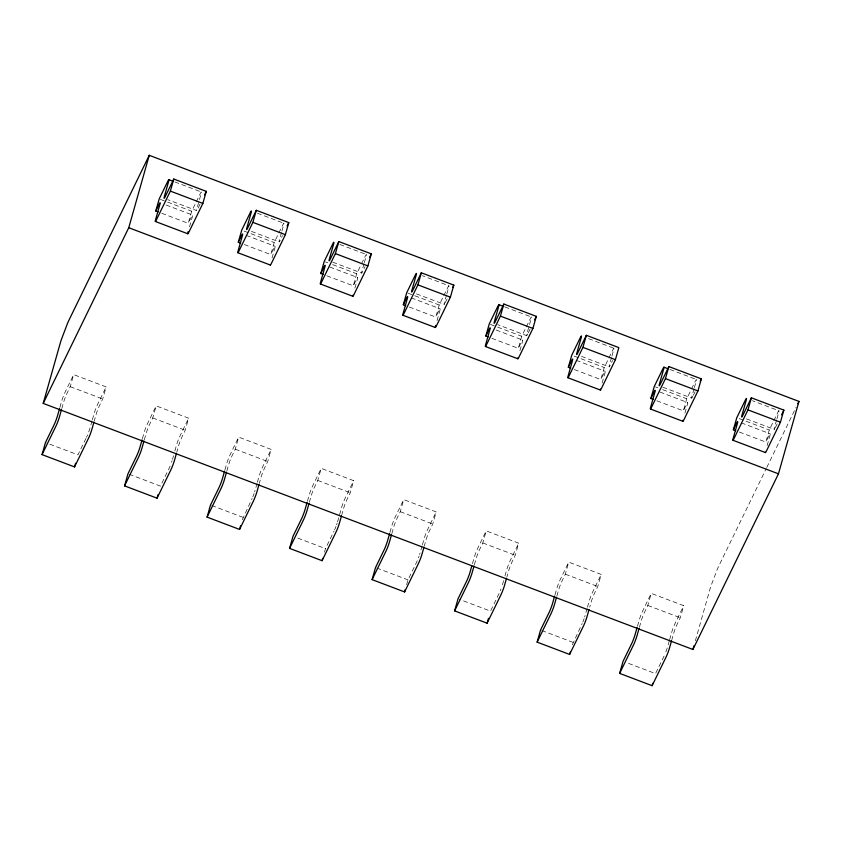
<?xml version="1.0" encoding="UTF-8"?>
<svg xmlns="http://www.w3.org/2000/svg" width="841" height="841" viewBox="0 0 841 841"><rect width="100%" height="100%" fill="white"/><g stroke="black" fill="none" stroke-linecap="round" stroke-linejoin="round"><path stroke-width="0.63" stroke-dasharray="4.21 3.15" d="M59.9 407.38L61.593 401.399A6.98 0.62 -69.3 0 1 65.093 392.179L73.651 374.613L106.134 386.913L102.718 398.981L99.511 405.572A6.98 0.62 -69.3 0 0 96.011 414.792L94.297 420.826M61.813 408.516L63.517 402.482A6.98 0.62 -69.3 0 1 67.028 393.262L70.234 386.681L73.651 374.613M92.047 420.878L90.008 428.058A6.98 0.62 -69.3 0 1 86.507 437.288M92.384 419.68L94.076 413.698A6.98 0.62 -69.3 0 1 97.577 404.479L106.134 386.913M161.798 213.288L188.268 223.317L191.685 211.238L195.68 203.049M189.519 226.818L192.253 217.157A6.98 0.62 -69.3 0 0 191.475 216.726L188.268 223.317M142.413 438.634L144.105 432.652A6.98 0.62 -69.3 0 1 147.606 423.433L156.163 405.867L188.647 418.166L185.23 430.235L182.024 436.826A6.98 0.62 -69.3 0 0 178.523 446.045L176.81 452.08M144.326 439.769L146.029 433.735A6.98 0.62 -69.3 0 1 149.54 424.516L152.747 417.935L156.163 405.867M172.521 459.312L173.54 455.727M174.896 450.934L176.589 444.952A6.98 0.62 -69.3 0 1 180.09 435.733L188.647 418.166M244.311 244.542L270.781 254.571L274.198 242.492L282.755 224.925A6.98 0.62 -69.3 0 1 283.522 225.367L281.83 231.349M272.032 258.071L274.765 248.41A6.98 0.62 -69.3 0 0 273.987 247.979L270.781 254.571M281.493 232.547L279.464 239.727A6.98 0.62 -69.3 0 0 280.232 240.169L282.513 235.48M224.925 469.888L226.618 463.906A6.98 0.62 -69.3 0 1 230.119 454.687L238.676 437.12L271.159 449.42L267.743 461.488L264.537 468.08A6.98 0.62 -69.3 0 0 261.036 477.299L259.322 483.333M226.839 471.023L228.542 464.989A6.98 0.62 -69.3 0 1 232.053 455.769L235.259 449.189L238.676 437.12M242.292 519.77L251.533 499.785A6.98 0.62 -69.3 0 0 252.132 498.492M257.073 483.386L255.033 490.566A6.98 0.62 -69.3 0 1 254.613 491.974M257.409 482.187L259.102 476.206A6.98 0.62 -69.3 0 1 262.602 466.986L271.159 449.42M326.823 275.795L353.294 285.814L356.71 273.745L360.705 265.556M354.881 288.116L357.278 279.664A6.98 0.62 -69.3 0 0 356.5 279.233L353.294 285.814M364.006 263.801L361.977 270.981A6.98 0.62 -69.3 0 0 362.744 271.422L365.026 266.734M364.342 262.602L366.035 256.621A6.98 0.62 -69.3 0 0 365.267 256.179L361.273 264.379M307.438 501.141L309.131 495.16A6.98 0.62 -69.3 0 1 312.631 485.94L321.188 468.363L353.672 480.674L350.255 492.742L347.049 499.333A6.98 0.62 -69.3 0 0 343.548 508.553L341.835 514.587M309.351 502.277L311.054 496.243A6.98 0.62 -69.3 0 1 314.566 487.023L317.772 480.442L321.188 468.363M324.468 552.232L325.488 548.605L334.045 531.039M337.546 521.819L341.614 507.459A6.98 0.62 -69.3 0 1 345.115 498.24L353.672 480.674M409.336 307.049L435.806 317.068L439.223 304.999L443.218 296.799M437.057 320.579L439.79 310.918A6.98 0.62 -69.3 0 0 439.013 310.487L435.806 317.068M446.518 295.054L444.49 302.234A6.98 0.62 -69.3 0 0 444.752 303.643M446.855 293.856L448.547 287.874A6.98 0.62 -69.3 0 0 448.947 286.045M389.951 532.395L391.643 526.413A6.98 0.62 -69.3 0 1 395.144 517.183L403.701 499.617L436.185 511.927L432.768 523.996L429.562 530.587A6.98 0.62 -69.3 0 0 426.061 539.806L424.348 545.841M391.864 533.53L393.567 527.496A6.98 0.62 -69.3 0 1 397.078 518.277L400.284 511.696L403.701 499.617M406.634 584.695L408.001 579.859L416.558 562.293A6.98 0.62 -69.3 0 0 419.091 556.08M422.087 545.893L420.058 553.073A6.98 0.62 -69.3 0 1 419.638 554.471M422.434 544.695L424.127 538.713A6.98 0.62 -69.3 0 1 427.627 529.494L436.185 511.927M491.848 338.303L518.319 348.321L521.735 336.253L525.73 328.053M519.906 350.623L522.303 342.171A6.98 0.62 -69.3 0 0 521.525 341.74L518.319 348.321M472.463 563.649L474.156 557.657A6.98 0.62 -69.3 0 1 477.656 548.437L486.214 530.871L518.697 543.181L515.281 555.249L512.074 561.841A6.98 0.62 -69.3 0 0 508.574 571.06L506.86 577.094M474.377 564.784L476.08 558.75A6.98 0.62 -69.3 0 1 479.591 549.53L482.797 542.95L486.214 530.871M503.591 580.742L502.571 584.327A6.98 0.62 -69.3 0 1 501.604 587.333M504.947 575.948L506.639 569.967A6.98 0.62 -69.3 0 1 510.14 560.747L518.697 543.181M574.361 369.556L600.831 379.575L604.248 367.506L612.805 349.94A6.98 0.62 -69.3 0 1 613.573 350.382L611.88 356.363M602.082 383.086L604.816 373.425A6.98 0.62 -69.3 0 0 604.038 372.994L600.831 379.575M611.544 357.562L609.504 364.742A6.98 0.62 -69.3 0 0 610.282 365.173L612.563 360.495M554.976 594.902L556.668 588.91A6.98 0.62 -69.3 0 1 560.169 579.691L568.726 562.124L601.21 574.435L597.793 586.503L594.587 593.094A6.98 0.62 -69.3 0 0 591.086 602.314L589.72 607.139M556.889 596.038L558.592 590.004A6.98 0.62 -69.3 0 1 562.103 580.784L565.31 574.193L568.726 562.124M572.343 644.784L581.583 624.8A6.98 0.62 -69.3 0 0 582.182 623.496M587.113 608.4L585.084 615.58A6.98 0.62 -69.3 0 1 584.663 616.979M587.46 607.202L589.152 601.22A6.98 0.62 -69.3 0 1 592.653 592.001L601.21 574.435M656.874 400.81L683.344 410.829L686.761 398.76L690.755 390.56M684.931 413.131L687.328 404.679A6.98 0.62 -69.3 0 0 686.55 404.248L683.344 410.829M694.056 388.815L692.017 395.995A6.98 0.62 -69.3 0 0 692.795 396.426M694.393 387.617L696.085 381.635A6.98 0.62 -69.3 0 0 695.318 381.194L691.323 389.394M637.489 626.156L639.181 620.164A6.98 0.62 -69.3 0 1 642.682 610.944L651.239 593.378L683.722 605.688L680.306 617.757L677.1 624.348A6.98 0.62 -69.3 0 0 673.599 633.567L671.885 639.602M639.402 627.291L641.105 621.257A6.98 0.62 -69.3 0 1 644.616 612.038L647.822 605.446L651.239 593.378M669.289 640.853L667.596 646.834A6.98 0.62 -69.3 0 1 664.695 654.75M669.625 639.654L671.665 632.474A6.98 0.62 -69.3 0 1 675.165 623.255L683.722 605.688M695.36 640.8L710.098 588.721A6.98 0.62 -69.3 0 1 711.696 584.022L716.648 570.986A6.98 0.62 -69.3 0 1 718.561 566.466L766.225 468.605M739.386 432.064L765.857 442.082L769.273 430.014L773.268 421.814M767.108 445.593L769.841 435.932A6.98 0.62 -69.3 0 0 769.063 435.501L765.857 442.082M776.569 420.069L774.529 427.249A6.98 0.62 -69.3 0 0 774.803 428.658M776.905 418.871L778.598 412.889A6.98 0.62 -69.3 0 0 778.997 411.06M196.247 201.872L200.242 193.672A6.98 0.62 -69.3 0 1 201.01 194.113L196.952 208.473A6.98 0.62 -69.3 0 0 196.605 210.607L167.727 199.664M85.94 438.455L77.95 454.855L46.665 442.997M200 204.226L197.719 208.915A6.98 0.62 -69.3 0 1 196.836 210.46M443.785 295.633L447.78 287.433A6.98 0.62 -69.3 0 1 448.884 285.74L422.424 275.722M445.257 302.676L447.538 297.987M526.298 326.886L530.293 318.686A6.98 0.62 -69.3 0 1 531.06 319.128L526.992 333.488A6.98 0.62 -69.3 0 0 526.655 335.612L497.777 324.679M528.337 332.752L530.051 329.241M499.07 593.546L490.513 611.113L459.228 599.265M693.362 395.259L695.076 391.748M773.836 420.647L777.83 412.447A6.98 0.62 -69.3 0 1 778.934 410.755L752.464 400.726M664.096 656.054L655.538 673.62L627.87 663.139M775.307 427.68L777.589 423.002M766.792 467.428L796.08 407.286M174.886 181.961L201.346 191.979M257.399 213.215L283.859 223.233M339.911 244.468L366.371 254.487M504.936 306.976L531.396 316.994M588.647 338.681L613.909 348.248M669.962 369.483L696.422 379.501M251.448 231.38L279.117 241.861M332.752 262.171L361.63 273.115M416.474 293.877L444.143 304.358M581.499 356.384L609.168 366.865M662.803 387.186L691.68 398.119M746.524 418.892L774.193 429.373M160.4 199.391L166.413 201.672M167.622 202.124L191.685 211.238M244.121 231.107L274.198 242.492M325.425 261.898L327.832 262.812M332.647 264.631L356.71 273.745M407.938 293.152L439.223 304.999M490.45 324.405L496.463 326.686M497.672 327.138L521.735 336.253M574.172 356.111L604.248 367.506M655.475 386.913L657.883 387.827M662.697 389.646L686.761 398.76M739.197 418.618L769.273 430.014M166.119 205.004L192.589 215.033M246.224 235.354L275.102 246.287M329.945 267.06L357.614 277.541M411.249 297.851L440.127 308.794M496.169 330.019L522.639 340.048M576.274 360.358L605.152 371.301M659.996 392.074L687.665 402.555M741.299 422.865L770.177 433.809M70.234 386.681L102.718 398.981M152.747 417.935L185.23 430.235M235.259 449.189L267.743 461.488M317.772 480.442L350.255 492.742M400.284 511.696L432.768 523.996M482.797 542.95L515.281 555.249M565.31 574.193L597.793 586.503M647.822 605.446L680.306 617.757M129.178 474.25L160.463 486.109L169.02 468.532A6.98 0.62 -69.3 0 0 170.933 464.022M211.69 505.504L242.975 517.352M297.819 538.124L325.488 548.605M376.715 568.011L408.001 579.859M541.741 630.519L573.026 642.366M527.77 333.93A6.98 0.62 -69.3 0 1 526.886 335.475M172.1 460.721A6.98 0.62 -69.3 0 1 171.553 462.319M254.066 493.572A6.98 0.62 -69.3 0 1 252.784 496.947M337.125 523.218A6.98 0.62 -69.3 0 1 336.579 524.826M335.958 526.519A6.98 0.62 -69.3 0 1 334.644 529.746M500.984 589.026A6.98 0.62 -69.3 0 1 500.321 590.708M584.117 618.587A6.98 0.62 -69.3 0 1 582.834 621.962"/><path stroke-width="1.26" d="M43.206 403.396L60.394 342.634A6.98 0.62 -69.3 0 1 61.992 337.935L66.944 324.899A6.98 0.62 -69.3 0 1 68.857 320.379L149.246 155.312L798.95 401.399L778.461 473.819L692.91 649.483L43.206 403.396L128.757 227.722L149.246 155.312M93.961 422.035L91.911 429.278A6.98 0.62 -69.3 0 1 88.4 438.497L74.534 466.923L42.05 454.613L45.467 442.545L54.024 424.978A6.98 0.62 -69.3 0 0 57.524 415.759L59.553 408.579M61.477 409.725L59.427 416.968A6.98 0.62 -69.3 0 1 55.916 426.187L42.05 454.613M74.534 466.923L75.564 463.296M158.192 211.921L155.785 211.007L159.201 198.939L167.758 181.372A6.98 0.62 -69.3 0 1 168.526 181.803L164.458 196.174A6.98 0.62 -69.3 0 0 165.235 196.605L173.793 179.038L206.276 191.349L202.86 203.417L188.92 232.084A6.98 0.62 -69.3 0 1 187.753 233.472M155.785 211.007L158.991 204.416A6.98 0.62 -69.3 0 1 159.769 204.857L155.669 219.343A6.98 0.62 -69.3 0 0 156.437 219.774L170.376 191.107L173.793 179.038M176.473 453.288L174.423 460.532A6.98 0.62 -69.3 0 1 170.912 469.751L157.046 498.177L124.563 485.867L127.979 473.798L136.536 456.232A6.98 0.62 -69.3 0 0 140.037 447.013L142.066 439.832M143.979 440.978L141.94 448.221A6.98 0.62 -69.3 0 1 138.429 457.441L124.563 485.867M157.046 498.177L158.076 494.55M240.705 243.175L238.297 242.261L241.714 230.192L250.271 212.626A6.98 0.62 -69.3 0 1 251.039 213.057L246.97 227.427A6.98 0.62 -69.3 0 0 247.748 227.858L256.305 210.292L288.789 222.602L285.372 234.671L271.433 263.338A6.98 0.62 -69.3 0 1 270.266 264.726M238.297 242.261L241.504 235.669A6.98 0.62 -69.3 0 1 242.282 236.111L238.182 250.597A6.98 0.62 -69.3 0 0 238.949 251.028L252.889 222.36L256.305 210.292M258.986 484.542L256.936 491.785A6.98 0.62 -69.3 0 1 253.425 501.005L239.559 529.431L207.075 517.12L210.492 505.052L219.049 487.486A6.98 0.62 -69.3 0 0 222.55 478.266L224.579 471.086M226.492 472.232L224.452 479.475A6.98 0.62 -69.3 0 1 220.941 488.695L207.075 517.12M239.559 529.431L240.589 525.804M323.217 274.429L320.81 273.514L324.227 261.446L332.784 243.879A6.98 0.62 -69.3 0 1 333.551 244.311L329.483 258.681A6.98 0.62 -69.3 0 0 330.261 259.112L338.818 241.546L371.301 253.856L367.885 265.924L353.945 294.592A6.98 0.62 -69.3 0 1 352.894 295.254M320.81 273.514L324.016 266.923A6.98 0.62 -69.3 0 1 324.784 267.364L320.694 281.851A6.98 0.62 -69.3 0 0 321.462 282.282L335.401 253.614L338.818 241.546M341.499 515.796L339.449 523.028A6.98 0.62 -69.3 0 1 335.937 532.258L322.071 560.684L289.588 548.374L293.004 536.306L301.562 518.739A6.98 0.62 -69.3 0 0 305.062 509.52L307.091 502.34M309.004 503.486L306.965 510.729A6.98 0.62 -69.3 0 1 303.454 519.948L289.588 548.374M322.071 560.684L322.755 558.266M405.73 305.682L403.323 304.768L406.739 292.7L415.286 275.133A6.98 0.62 -69.3 0 1 416.064 275.564L411.995 289.935A6.98 0.62 -69.3 0 0 412.773 290.366L421.33 272.799L453.814 285.11L450.398 297.178L436.458 325.845A6.98 0.62 -69.3 0 1 435.691 325.404M403.323 304.768L406.529 298.177A6.98 0.62 -69.3 0 1 407.296 298.618L403.207 313.104A6.98 0.62 -69.3 0 0 403.974 313.535L417.914 284.868L421.33 272.799M424.011 547.049L421.961 554.282A6.98 0.62 -69.3 0 1 418.45 563.502L404.584 591.938L372.1 579.628L375.517 567.559L384.074 549.993A6.98 0.62 -69.3 0 0 387.575 540.774L389.604 533.593M391.517 534.739L389.478 541.982A6.98 0.62 -69.3 0 1 385.966 551.202L372.1 579.628M404.584 591.938L405.267 589.52M488.243 336.936L485.835 336.022L489.252 323.953L497.798 306.387A6.98 0.62 -69.3 0 1 498.576 306.818L494.508 321.188A6.98 0.62 -69.3 0 0 495.286 321.619L503.843 304.053L536.327 316.353L532.91 328.432L518.971 357.089A6.98 0.62 -69.3 0 1 517.919 357.761M485.835 336.022L489.041 329.43A6.98 0.62 -69.3 0 1 489.809 329.872L485.72 344.358A6.98 0.62 -69.3 0 0 486.487 344.789L500.427 316.121L503.843 304.053M506.524 578.303L504.474 585.536A6.98 0.62 -69.3 0 1 500.963 594.755L487.097 623.181L454.613 610.881L458.03 598.813L466.587 581.247A6.98 0.62 -69.3 0 0 470.087 572.027L471.78 566.046M474.03 565.993L471.99 573.236A6.98 0.62 -69.3 0 1 468.479 582.456L454.613 610.881M487.097 623.181L488.463 618.356M570.755 368.19L568.348 367.275L571.764 355.207L580.311 337.64A6.98 0.62 -69.3 0 1 581.089 338.071L577.021 352.442A6.98 0.62 -69.3 0 0 577.799 352.873L586.356 335.307L618.839 347.606L615.423 359.685L601.483 388.342A6.98 0.62 -69.3 0 1 600.432 389.015M568.348 367.275L571.554 360.684A6.98 0.62 -69.3 0 1 572.322 361.125L568.232 375.601A6.98 0.62 -69.3 0 0 569 376.043L582.939 347.375L586.356 335.307M589.036 609.546L586.986 616.789A6.98 0.62 -69.3 0 1 583.475 626.009L569.609 654.435L537.126 642.135L540.542 630.067L549.099 612.5A6.98 0.62 -69.3 0 0 552.6 603.281L554.629 596.101M556.542 597.247L554.492 604.49A6.98 0.62 -69.3 0 1 550.992 613.709L537.126 642.135M569.609 654.435L570.293 652.027M653.268 399.443L650.86 398.529L654.277 386.461L662.824 368.894A6.98 0.62 -69.3 0 1 663.602 369.325L659.533 383.696A6.98 0.62 -69.3 0 0 660.311 384.127L668.868 366.56L701.352 378.86L697.935 390.939L683.996 419.596A6.98 0.62 -69.3 0 1 682.945 420.269M650.86 398.529L654.067 391.938A6.98 0.62 -69.3 0 1 654.834 392.379L650.745 406.855A6.98 0.62 -69.3 0 0 651.512 407.296L665.452 378.629L668.868 366.56M671.549 640.8L669.499 648.043A6.98 0.62 -69.3 0 1 665.988 657.263L652.122 685.688L619.638 673.389L623.055 661.32L631.612 643.754A6.98 0.62 -69.3 0 0 635.113 634.534L637.142 627.354M639.055 628.5L637.005 635.743A6.98 0.62 -69.3 0 1 633.504 644.963L619.638 673.389M652.122 685.688L652.805 683.281M735.78 430.697L733.373 429.783L736.79 417.714L745.336 400.148A6.98 0.62 -69.3 0 1 746.114 400.579L742.046 414.939A6.98 0.62 -69.3 0 0 742.824 415.38L751.381 397.814L783.865 410.114L780.448 422.182L766.508 450.85A6.98 0.62 -69.3 0 1 765.342 452.248M733.373 429.783L736.579 423.191A6.98 0.62 -69.3 0 1 737.347 423.633L733.257 438.108A6.98 0.62 -69.3 0 0 734.025 438.55L747.964 409.882L751.381 397.814M692.91 649.483L693.962 645.762M204.563 194.86L206.276 191.349M287.075 226.113L288.789 222.602M369.588 257.367L371.301 253.856M452.668 287.443L453.814 285.11M534.613 319.874L536.327 316.353M700.206 381.204L701.352 378.86M781.583 414.802L783.865 410.114M797.804 403.754L798.95 401.399M168.862 179.68L172.479 181.046M498.913 304.694L503.727 306.513M663.938 367.202L667.554 368.568M170.376 191.107L202.86 203.417M252.889 222.36L285.372 234.671M335.401 253.614L367.885 265.924M417.914 284.868L450.398 297.178M500.427 316.121L532.91 328.432M582.939 347.375L615.423 359.685M665.452 378.629L697.935 390.939M747.964 409.882L780.448 422.182M155.322 221.467L187.816 233.777M237.835 252.721L270.318 265.031M320.347 283.974L352.831 296.274M402.86 315.228L435.344 327.527M485.373 346.481L517.856 358.781M567.885 377.735L600.369 390.035M650.398 408.989L682.881 421.288M732.91 440.242L765.394 452.542M128.757 227.722L778.461 473.819M187.869 232.747A6.98 0.62 -69.3 0 1 188.153 231.643"/></g></svg>
